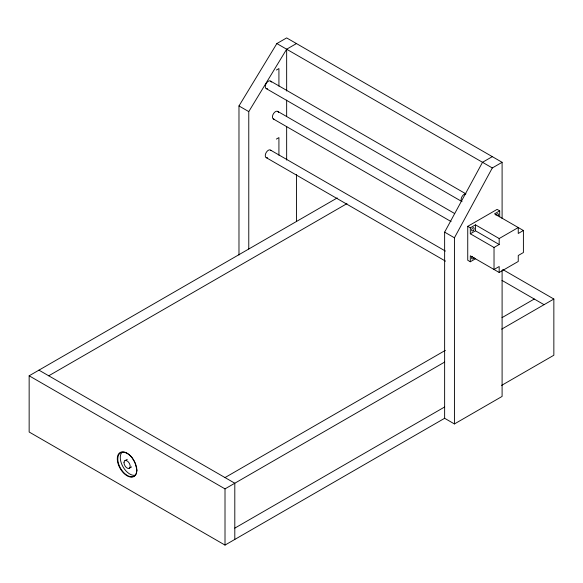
<?xml version="1.0" encoding="UTF-8"?>
<svg xmlns="http://www.w3.org/2000/svg" width="583" height="583" viewBox="0 0 583 583"><rect width="100%" height="100%" fill="white"/><g stroke="black" fill="none" stroke-linecap="round" stroke-linejoin="round"><path stroke-width="0.87" d="M337.222 197.943L29.15 375.802L29.15 432.01L225.009 545.09L444.632 418.288L444.632 232.143L482.513 162.3L492.307 156.645M444.632 418.288L454.427 423.943L454.427 237.798L492.307 167.955L502.101 162.3L502.101 218.559M238.979 255.019L238.979 105.946L276.859 43.565L286.654 37.91L502.101 162.3M248.773 249.007L248.773 111.601L286.654 49.22L296.448 43.565M276.349 70.047L278.922 68.561L278.922 86.16M276.349 139.089L278.922 137.603L278.922 155.195M48.739 375.802L346.972 203.62M475.466 258.779L470.313 261.76L467.741 260.266L467.741 226.342L497.117 209.384L499.697 210.871L499.697 216.825M467.741 226.342L470.313 227.829L475.466 224.856L499.179 238.542L518.251 227.538L518.251 233.484L523.403 230.511L523.403 252.534L518.251 255.507L518.251 261.461L499.179 272.472L470.313 255.806L470.313 261.76M499.697 210.871L494.537 213.844L523.403 230.511M470.313 227.829L470.313 233.783L475.466 230.81L499.179 244.496L499.179 238.542M470.313 233.783L494.027 247.476L499.179 244.496M124.9 460.679L127.269 459.317M129.273 468.258L131.641 466.896M225.009 477.572L445.346 350.368M501.999 317.655L534.261 299.028M29.15 375.802L225.009 488.882L444.632 362.087M501.715 329.125L553.85 299.028L553.85 355.236L501.584 385.407M234.803 528.125L444.632 406.985M454.427 423.943L502.101 396.418L502.101 270.286M276.859 43.565L492.307 167.955M270.789 81.219L465.861 193.847M266.169 88.565L461.248 201.193M277.712 111.375L454.689 213.553M273.332 118.954L451.104 221.584M238.979 105.946L248.773 111.601M444.632 232.143L454.427 237.798M502.721 269.506L553.85 299.028M501.999 280.401L544.056 304.683M270.789 150.261L445.412 251.076M266.169 157.607L445.514 261.148M38.944 370.147L234.803 483.227L234.803 539.435M271.037 150.487L270.541 150.028A4.373 2.521 -60 0 0 265.68 153.577A4.373 2.521 -60 0 0 267.553 157.731M499.179 272.472L499.179 266.518L494.027 269.492L494.027 247.476M475.466 224.856L475.466 230.81M296.448 174.375L296.448 221.482M286.654 49.22L286.654 91.014M286.654 100.101L286.654 116.462M286.654 126.453L286.654 160.077M225.009 488.882L225.009 545.09M273.974 119.151A4.373 2.521 -60 0 1 273.638 113.415A4.373 2.521 -60 0 1 278.506 112.512M135.467 475.167A13.467 7.776 60 0 1 123.246 467.238A13.467 7.776 60 0 1 121.876 452.401M271.343 82.13A4.373 2.521 -60 0 0 271.037 81.445L270.541 80.993A4.373 2.521 -60 0 0 265.68 84.542A4.373 2.521 -60 0 0 267.553 88.689M462.028 201.645A4.373 2.521 -60 0 1 461.765 197.105A4.373 2.521 -60 0 1 465.766 193.877M496.002 215.236A1.822 1.049 -60 0 1 497.904 213.699A1.822 1.049 -60 0 1 498.028 215.863M474.008 257.394A1.822 1.049 -60 0 1 471.982 258.874A1.822 1.049 -60 0 1 472.245 256.374M136.867 470.131L136.539 472.864A13.846 7.994 60 0 1 123.727 473.17A13.846 7.994 60 0 1 118.203 454.572A13.846 7.994 60 0 1 131.969 457.509L135.555 463.718L136.867 470.131M134.447 461.335L132.574 458.369A13.467 7.776 60 0 0 118.582 455.061A13.467 7.776 60 0 0 125.083 473.892A13.467 7.776 60 0 0 136.816 470.663L136.648 467.697L134.447 461.335M123.997 462.683A4.373 2.521 60 0 0 128.632 468.455A4.373 2.521 60 0 0 128.632 462.268A4.373 2.521 60 0 0 123.997 462.683M473.228 230.562A1.822 1.049 -60 0 0 473.804 227.742A1.822 1.049 -60 0 0 471.647 229.651A1.822 1.049 -60 0 0 473.228 230.562"/></g></svg>
